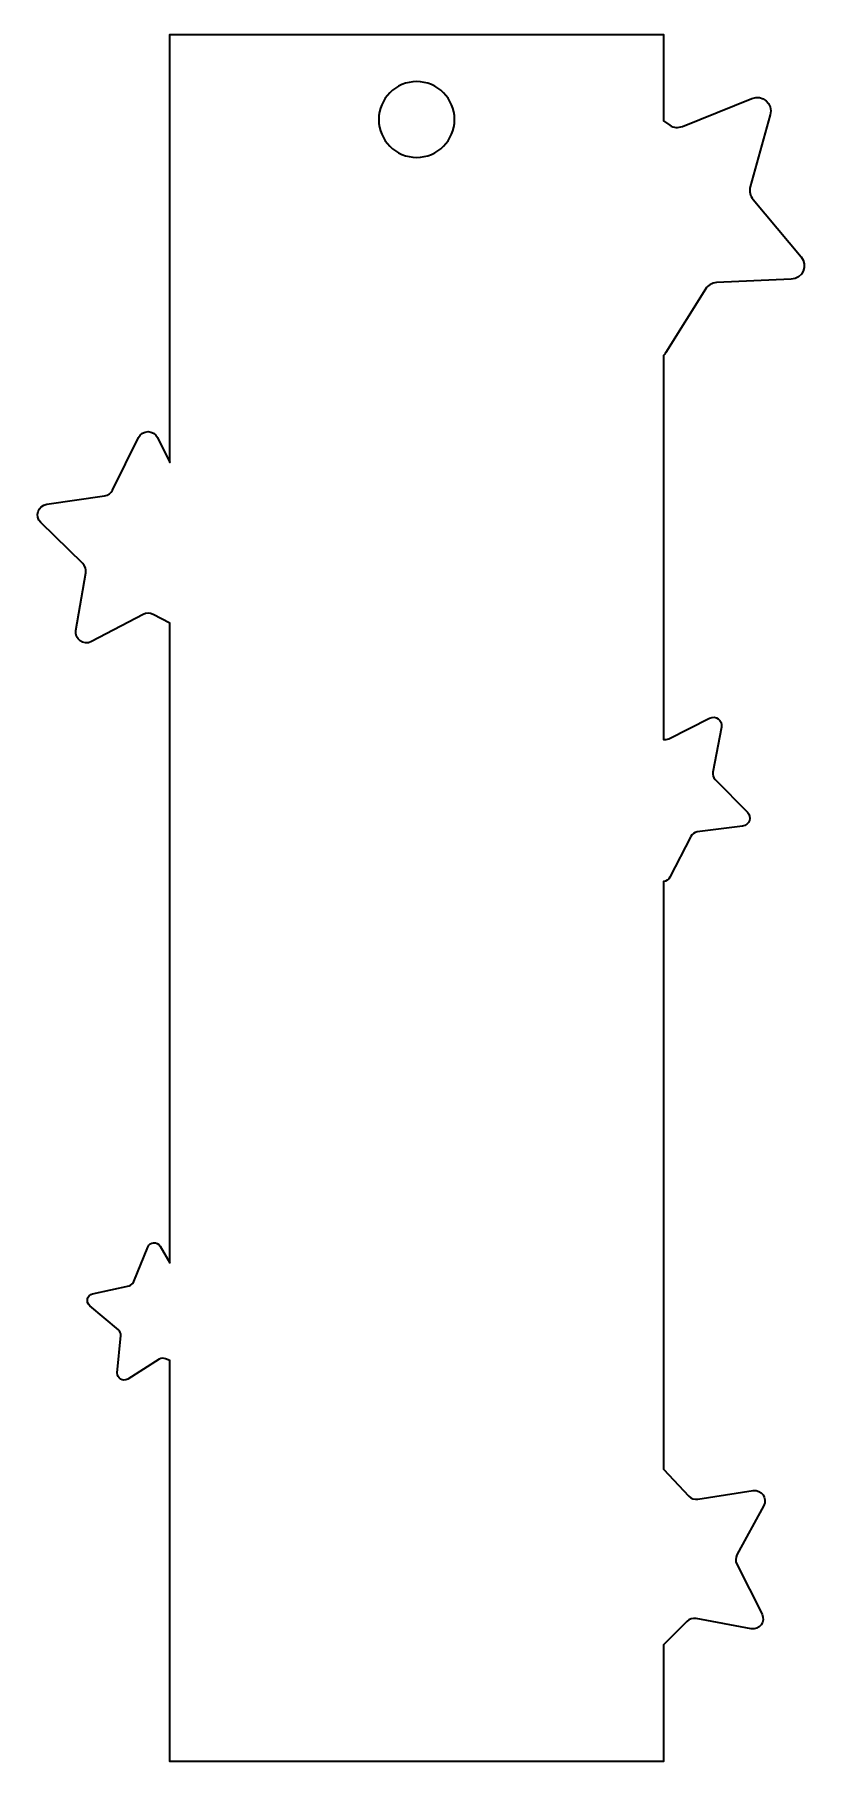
# Model space of a CAD drawing. Header units: inches. Extents: x 0 to 2.7, y 0 to 12.2.
# Drawn here: x 0 to 2.69, y 0.01 to 6.01 of the extents above; entities that cross this region are included whole.
import ezdxf

# ---------------------------------------------------------------- set-up
doc = ezdxf.new("R2010")
doc.units = ezdxf.units.IN
doc.header["$MEASUREMENT"] = 0
doc.layers.add('Слой 1', color=7, linetype='Continuous', lineweight=0)

msp = doc.modelspace()

# ---------------------------------------------------------------- linework, layer by layer
at = {"layer": 'Слой 1', "color": 1, "lineweight": 35, "true_color": 0xff0000}
for points, knots in [([(2.6613, 5.235), (2.6613, 5.235), (2.4939, 5.4343), (2.4939, 5.4343), (2.4838, 5.4463), (2.4803, 5.4624), (2.4844, 5.4776), (2.4844, 5.4776), (2.5537, 5.7285), (2.5537, 5.7285), (2.5642, 5.7665), (2.5265, 5.8001), (2.4899, 5.7853), (2.4899, 5.7853), (2.2486, 5.6876), (2.2486, 5.6876), (2.2341, 5.6818), (2.2176, 5.6834), (2.2045, 5.692), (2.2045, 5.692), (2.1826, 5.7066), (2.1826, 5.7066), (2.1826, 5.7066), (2.1826, 6.007), (2.1826, 6.007), (2.1826, 6.007), (0.4666, 6.007), (0.4666, 6.007), (0.4666, 6.007), (0.4666, 4.5206), (0.4666, 4.5206), (0.4666, 4.5206), (0.4242, 4.6065), (0.4242, 4.6065), (0.4106, 4.6341), (0.3712, 4.6341), (0.3576, 4.6065), (0.3576, 4.6065), (0.2677, 4.4244), (0.2677, 4.4244), (0.2623, 4.4134), (0.2519, 4.4058), (0.2398, 4.404), (0.2398, 4.404), (0.0388, 4.3748), (0.0388, 4.3748), (0.0083, 4.3704), (-0.0038, 4.333), (0.0182, 4.3115), (0.0182, 4.3115), (0.1636, 4.1697), (0.1636, 4.1697), (0.1724, 4.1612), (0.1764, 4.1489), (0.1743, 4.1368), (0.1743, 4.1368), (0.14, 3.9367), (0.14, 3.9367), (0.1348, 3.9064), (0.1666, 3.8832), (0.1939, 3.8976), (0.1939, 3.8976), (0.3736, 3.9921), (0.3736, 3.9921), (0.3844, 3.9978), (0.3974, 3.9978), (0.4082, 3.9921), (0.4082, 3.9921), (0.4666, 3.9613), (0.4666, 3.9613), (0.4666, 3.9613), (0.4666, 1.7397), (0.4666, 1.7397), (0.4666, 1.7397), (0.4324, 1.7975), (0.4324, 1.7975), (0.4224, 1.8144), (0.3973, 1.8125), (0.39, 1.7943), (0.39, 1.7943), (0.3416, 1.6741), (0.3416, 1.6741), (0.3387, 1.6669), (0.3324, 1.6615), (0.3248, 1.6598), (0.3248, 1.6598), (0.1983, 1.6315), (0.1983, 1.6315), (0.1792, 1.6272), (0.1732, 1.6028), (0.1883, 1.5902), (0.1883, 1.5902), (0.2877, 1.5071), (0.2877, 1.5071), (0.2937, 1.5021), (0.2968, 1.4944), (0.2961, 1.4867), (0.2961, 1.4867), (0.2839, 1.3577), (0.2839, 1.3577), (0.2821, 1.3381), (0.3034, 1.3249), (0.3201, 1.3353), (0.3201, 1.3353), (0.4299, 1.4042), (0.4299, 1.4042), (0.4365, 1.4083), (0.4447, 1.4089), (0.4519, 1.4058), (0.4519, 1.4058), (0.4666, 1.3995), (0.4666, 1.3995), (0.4666, 1.3995), (0.4666, 0.007), (0.4666, 0.007), (0.4666, 0.007), (2.1825, 0.007), (2.1825, 0.007), (2.1825, 0.007), (2.1825, 0.4125), (2.1825, 0.4125), (2.1825, 0.4125), (2.2643, 0.4938), (2.2643, 0.4938), (2.2725, 0.502), (2.2844, 0.5057), (2.2959, 0.5035), (2.2959, 0.5035), (2.4869, 0.4678), (2.4869, 0.4678), (2.5159, 0.4624), (2.5385, 0.4925), (2.5252, 0.5188), (2.5252, 0.5188), (2.4374, 0.6922), (2.4374, 0.6922), (2.4321, 0.7026), (2.4323, 0.715), (2.4379, 0.7253), (2.4379, 0.7253), (2.5309, 0.8959), (2.5309, 0.8959), (2.545, 0.9218), (2.5233, 0.9526), (2.4942, 0.9481), (2.4942, 0.9481), (2.3022, 0.9181), (2.3022, 0.9181), (2.2906, 0.9163), (2.2789, 0.9203), (2.2708, 0.9288), (2.2708, 0.9288), (2.1825, 1.0222), (2.1825, 1.0222), (2.1825, 1.0222), (2.1825, 3.0644), (2.1825, 3.0644), (2.1915, 3.0654), (2.2001, 3.0703), (2.2049, 3.0797), (2.2049, 3.0797), (2.2777, 3.2208), (2.2777, 3.2208), (2.2821, 3.2293), (2.2903, 3.2351), (2.2998, 3.2363), (2.2998, 3.2363), (2.4574, 3.2565), (2.4574, 3.2565), (2.4812, 3.2595), (2.4913, 3.2886), (2.4743, 3.3057), (2.4743, 3.3057), (2.3625, 3.4185), (2.3625, 3.4185), (2.3558, 3.4253), (2.3528, 3.435), (2.3546, 3.4444), (2.3546, 3.4444), (2.3842, 3.6004), (2.3842, 3.6004), (2.3887, 3.6241), (2.3641, 3.6426), (2.3426, 3.6318), (2.3426, 3.6318), (2.2007, 3.5603), (2.2007, 3.5603), (2.195, 3.5574), (2.1887, 3.5567), (2.1825, 3.5579), (2.1825, 3.5579), (2.1825, 4.892), (2.1825, 4.892), (2.1856, 4.8948), (2.1884, 4.8981), (2.1908, 4.9019), (2.1908, 4.9019), (2.3287, 5.1228), (2.3287, 5.1228), (2.3369, 5.1361), (2.3513, 5.1444), (2.3669, 5.1451), (2.3669, 5.1451), (2.6269, 5.1568), (2.6269, 5.1568), (2.6664, 5.1585), (2.6867, 5.2047), (2.6613, 5.235)], [0, 0, 0, 0, 1, 1, 1, 2, 2, 2, 3, 3, 3, 4, 4, 4, 5, 5, 5, 6, 6, 6, 7, 7, 7, 8, 8, 8, 9, 9, 9, 10, 10, 10, 11, 11, 11, 12, 12, 12, 13, 13, 13, 14, 14, 14, 15, 15, 15, 16, 16, 16, 17, 17, 17, 18, 18, 18, 19, 19, 19, 20, 20, 20, 21, 21, 21, 22, 22, 22, 23, 23, 23, 24, 24, 24, 25, 25, 25, 26, 26, 26, 27, 27, 27, 28, 28, 28, 29, 29, 29, 30, 30, 30, 31, 31, 31, 32, 32, 32, 33, 33, 33, 34, 34, 34, 35, 35, 35, 36, 36, 36, 37, 37, 37, 38, 38, 38, 39, 39, 39, 40, 40, 40, 41, 41, 41, 42, 42, 42, 43, 43, 43, 44, 44, 44, 45, 45, 45, 46, 46, 46, 47, 47, 47, 48, 48, 48, 49, 49, 49, 50, 50, 50, 51, 51, 51, 52, 52, 52, 53, 53, 53, 54, 54, 54, 55, 55, 55, 56, 56, 56, 57, 57, 57, 58, 58, 58, 59, 59, 59, 60, 60, 60, 61, 61, 61, 62, 62, 62, 63, 63, 63, 64, 64, 64, 65, 65, 65, 66, 66, 66, 67, 67, 67, 68, 68, 68, 69, 69, 69, 69]), ([(1.3246, 5.58), (1.2518, 5.58), (1.1929, 5.6389), (1.1929, 5.7117), (1.1929, 5.7844), (1.2518, 5.8434), (1.3246, 5.8434), (1.3973, 5.8434), (1.4563, 5.7844), (1.4563, 5.7117), (1.4563, 5.6389), (1.3973, 5.58), (1.3246, 5.58)], [0, 0, 0, 0, 1, 1, 1, 2, 2, 2, 3, 3, 3, 4, 4, 4, 4])]:
    msp.add_open_spline(points, degree=3, knots=knots, dxfattribs=at)

doc.saveas('drawing.dxf')
